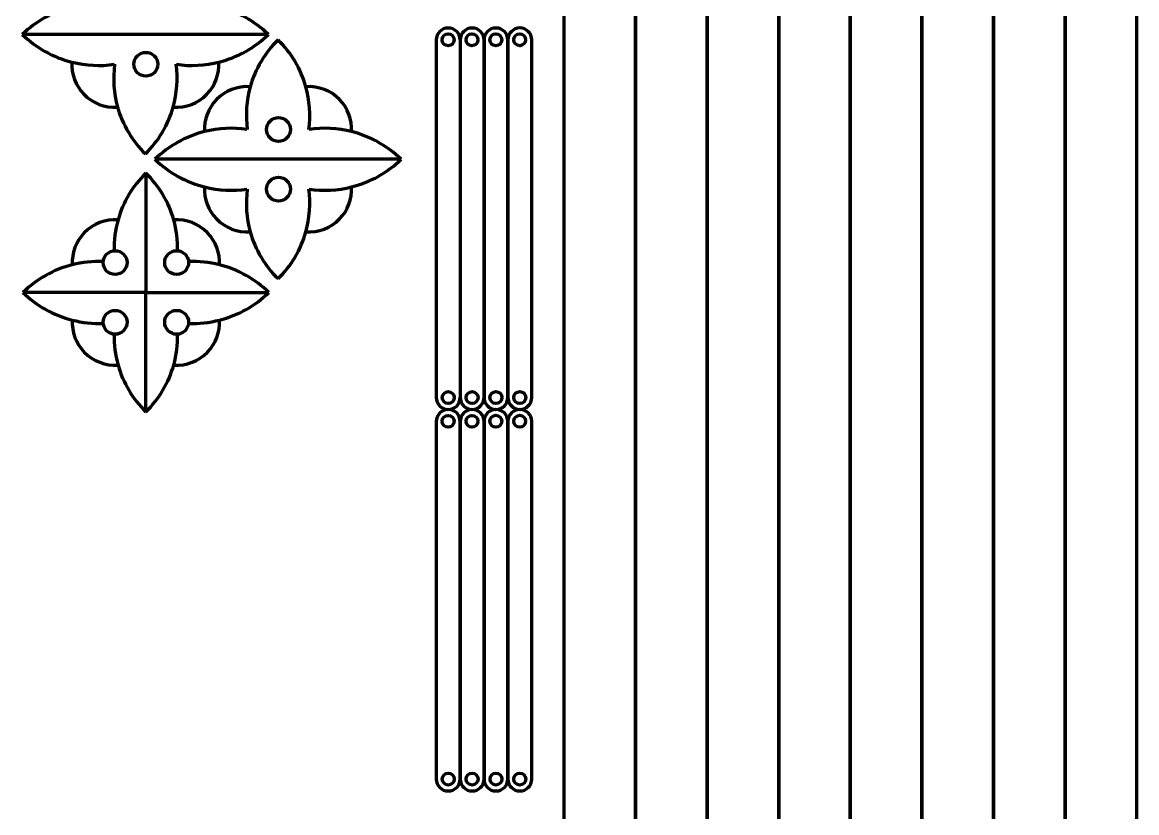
# Model space of a CAD drawing. Header units: inches. Extents: x -139 to 330, y -427 to 483.
# Drawn here: x -136.8 to 330.1, y -114.3 to 216.8 of the extents above; entities that cross this region are included whole.
import ezdxf

# ---------------------------------------------------------------- set-up
doc = ezdxf.new("R2010")
doc.units = ezdxf.units.IN
doc.header["$MEASUREMENT"] = 0
doc.layers.add('CUT', color=7, linetype='Continuous')
doc.layers.add('ENGRAVE', color=7, linetype='Continuous')

# ---------------------------------------------------------------- blocks, each defined once
blk = doc.blocks.new('block 34')
at = {"layer": 'CUT', "color": 1, "lineweight": 70, "true_color": 0xff0000}
blk.add_lwpolyline([(210.07, -127.48), (240.07, -127.48), (240.07, 482.52), (210.07, 482.52), (210.07, -127.48)], dxfattribs=at)
blk = doc.blocks.new('block 39')
at = {"layer": 'CUT', "color": 1, "lineweight": 70, "true_color": 0xff0000}
blk.add_lwpolyline([(120.07, -427.48), (150.07, -427.48), (150.07, 482.52), (120.07, 482.52), (120.07, -427.48)], dxfattribs=at)
blk = doc.blocks.new('block 40')
at = {"layer": 'CUT', "color": 1, "lineweight": 70, "true_color": 0xff0000}
blk.add_lwpolyline([(90.07, -427.48), (120.07, -427.48), (120.07, 482.52), (90.07, 482.52), (90.07, -427.48)], dxfattribs=at)
blk = doc.blocks.new('block 45')
at = {"layer": 'CUT', "color": 1, "lineweight": 70, "true_color": 0xff0000}
blk.add_lwpolyline([(180.07, -427.48), (210.07, -427.48), (210.07, 482.52), (180.07, 482.52), (180.07, -427.48)], dxfattribs=at)
blk = doc.blocks.new('block 46')
at = {"layer": 'CUT', "color": 1, "lineweight": 70, "true_color": 0xff0000}
blk.add_lwpolyline([(150.07, -427.48), (180.07, -427.48), (180.07, 482.52), (150.07, 482.52), (150.07, -427.48)], dxfattribs=at)
blk = doc.blocks.new('block 47')
at = {"layer": 'CUT', "color": 1, "lineweight": 70, "true_color": 0xff0000}
blk.add_lwpolyline([(240.07, -127.48), (270.07, -127.48), (270.07, 482.52), (240.07, 482.52), (240.07, -127.48)], dxfattribs=at)
blk = doc.blocks.new('block 48')
at = {"layer": 'CUT', "color": 1, "lineweight": 70, "true_color": 0xff0000}
blk.add_lwpolyline([(270.07, -417.48), (300.07, -417.48), (300.07, 482.52), (270.07, 482.52), (270.07, -417.48)], dxfattribs=at)
blk = doc.blocks.new('block 49')
at = {"layer": 'CUT', "color": 1, "lineweight": 70, "true_color": 0xff0000}
blk.add_lwpolyline([(300.07, -417.48), (330.07, -417.48), (330.07, 482.52), (300.07, 482.52), (300.07, -417.48)], dxfattribs=at)
blk = doc.blocks.new('block 50')
at = {"layer": 'CUT', "color": 1, "lineweight": 70, "true_color": 0xff0000}
blk.add_lwpolyline([(36.64, 49.57), (36.64, -100.25)], dxfattribs=at)
blk = doc.blocks.new('block 51')
at = {"layer": 'CUT', "color": 1, "lineweight": 70, "true_color": 0xff0000}
blk.add_open_spline([(36.64, -100.25), (36.64, -103.01), (38.88, -105.25), (41.64, -105.25), (44.4, -105.25), (46.64, -103.01), (46.64, -100.25)], degree=3, knots=[0, 0, 0, 0, 1, 1, 1, 2, 2, 2, 2], dxfattribs=at)
blk = doc.blocks.new('block 52')
at = {"layer": 'CUT', "color": 1, "lineweight": 70, "true_color": 0xff0000}
blk.add_lwpolyline([(46.64, -100.25), (46.64, 49.57)], dxfattribs=at)
blk = doc.blocks.new('block 53')
at = {"layer": 'CUT', "color": 1, "lineweight": 70, "true_color": 0xff0000}
blk.add_open_spline([(46.64, 49.57), (46.63, 52.33), (44.4, 54.57), (41.64, 54.57), (38.88, 54.57), (36.64, 52.33), (36.64, 49.57)], degree=3, knots=[0, 0, 0, 0, 1, 1, 1, 2, 2, 2, 2], dxfattribs=at)
blk = doc.blocks.new('block 54')
at = {"layer": 'CUT', "color": 1, "lineweight": 70, "true_color": 0xff0000}
blk.add_open_spline([(44.09, 49.62), (44.09, 51), (42.97, 52.12), (41.59, 52.12), (40.21, 52.12), (39.09, 51), (39.09, 49.62), (39.09, 48.24), (40.21, 47.13), (41.59, 47.13), (42.97, 47.13), (44.09, 48.24), (44.09, 49.62), (44.09, 49.62), (44.09, 49.62), (44.09, 49.62)], degree=3, knots=[0, 0, 0, 0, 1, 1, 1, 2, 2, 2, 3, 3, 3, 4, 4, 4, 5, 5, 5, 5], dxfattribs=at)
blk = doc.blocks.new('block 55')
at = {"layer": 'CUT', "color": 1, "lineweight": 70, "true_color": 0xff0000}
blk.add_open_spline([(44.14, -100.25), (44.14, -98.87), (43.02, -97.75), (41.64, -97.75), (40.26, -97.75), (39.14, -98.87), (39.14, -100.25), (39.14, -101.63), (40.26, -102.75), (41.64, -102.75), (43.02, -102.75), (44.14, -101.63), (44.14, -100.25), (44.14, -100.25), (44.14, -100.25), (44.14, -100.25)], degree=3, knots=[0, 0, 0, 0, 1, 1, 1, 2, 2, 2, 3, 3, 3, 4, 4, 4, 5, 5, 5, 5], dxfattribs=at)
blk = doc.blocks.new('block 56')
at = {"layer": 'CUT', "color": 1, "lineweight": 70, "true_color": 0xff0000}
blk.add_lwpolyline([(46.64, 49.57), (46.64, -100.25)], dxfattribs=at)
blk = doc.blocks.new('block 57')
at = {"layer": 'CUT', "color": 1, "lineweight": 70, "true_color": 0xff0000}
blk.add_open_spline([(46.64, -100.25), (46.64, -103.01), (48.87, -105.25), (51.63, -105.24), (54.39, -105.24), (56.63, -103.01), (56.63, -100.25)], degree=3, knots=[0, 0, 0, 0, 1, 1, 1, 2, 2, 2, 2], dxfattribs=at)
blk = doc.blocks.new('block 58')
at = {"layer": 'CUT', "color": 1, "lineweight": 70, "true_color": 0xff0000}
blk.add_lwpolyline([(56.63, -100.25), (56.63, 49.57)], dxfattribs=at)
blk = doc.blocks.new('block 59')
at = {"layer": 'CUT', "color": 1, "lineweight": 70, "true_color": 0xff0000}
blk.add_open_spline([(56.63, 49.57), (56.63, 52.33), (54.39, 54.57), (51.63, 54.57), (48.87, 54.57), (46.63, 52.33), (46.64, 49.57)], degree=3, knots=[0, 0, 0, 0, 1, 1, 1, 2, 2, 2, 2], dxfattribs=at)
blk = doc.blocks.new('block 60')
at = {"layer": 'CUT', "color": 1, "lineweight": 70, "true_color": 0xff0000}
blk.add_open_spline([(54.08, 49.63), (54.08, 51.01), (52.96, 52.12), (51.58, 52.12), (50.2, 52.12), (49.09, 51.01), (49.09, 49.63), (49.09, 48.25), (50.2, 47.13), (51.58, 47.13), (52.96, 47.13), (54.08, 48.25), (54.08, 49.63), (54.08, 49.63), (54.08, 49.63), (54.08, 49.63)], degree=3, knots=[0, 0, 0, 0, 1, 1, 1, 2, 2, 2, 3, 3, 3, 4, 4, 4, 5, 5, 5, 5], dxfattribs=at)
blk = doc.blocks.new('block 61')
at = {"layer": 'CUT', "color": 1, "lineweight": 70, "true_color": 0xff0000}
blk.add_open_spline([(54.13, -100.25), (54.13, -98.87), (53.01, -97.75), (51.63, -97.75), (50.25, -97.75), (49.13, -98.87), (49.13, -100.25), (49.13, -101.63), (50.25, -102.75), (51.63, -102.75), (53.01, -102.75), (54.13, -101.63), (54.13, -100.25), (54.13, -100.25), (54.13, -100.25), (54.13, -100.25)], degree=3, knots=[0, 0, 0, 0, 1, 1, 1, 2, 2, 2, 3, 3, 3, 4, 4, 4, 5, 5, 5, 5], dxfattribs=at)
blk = doc.blocks.new('block 62')
at = {"layer": 'CUT', "color": 1, "lineweight": 70, "true_color": 0xff0000}
blk.add_lwpolyline([(56.63, 49.57), (56.63, -100.25)], dxfattribs=at)
blk = doc.blocks.new('block 63')
at = {"layer": 'CUT', "color": 1, "lineweight": 70, "true_color": 0xff0000}
blk.add_open_spline([(56.63, -100.25), (56.63, -103.01), (58.87, -105.24), (61.62, -105.24), (64.38, -105.24), (66.62, -103), (66.62, -100.24)], degree=3, knots=[0, 0, 0, 0, 1, 1, 1, 2, 2, 2, 2], dxfattribs=at)
blk = doc.blocks.new('block 64')
at = {"layer": 'CUT', "color": 1, "lineweight": 70, "true_color": 0xff0000}
blk.add_lwpolyline([(66.62, -100.24), (66.62, 49.58)], dxfattribs=at)
blk = doc.blocks.new('block 65')
at = {"layer": 'CUT', "color": 1, "lineweight": 70, "true_color": 0xff0000}
blk.add_open_spline([(66.62, 49.58), (66.62, 52.34), (64.38, 54.57), (61.62, 54.57), (58.86, 54.57), (56.63, 52.33), (56.63, 49.57)], degree=3, knots=[0, 0, 0, 0, 1, 1, 1, 2, 2, 2, 2], dxfattribs=at)
blk = doc.blocks.new('block 66')
at = {"layer": 'CUT', "color": 1, "lineweight": 70, "true_color": 0xff0000}
blk.add_open_spline([(64.07, 49.63), (64.07, 51.01), (62.95, 52.13), (61.57, 52.13), (60.2, 52.13), (59.08, 51.01), (59.08, 49.63), (59.08, 48.25), (60.2, 47.13), (61.57, 47.13), (62.95, 47.13), (64.07, 48.25), (64.07, 49.63), (64.07, 49.63), (64.07, 49.63), (64.07, 49.63)], degree=3, knots=[0, 0, 0, 0, 1, 1, 1, 2, 2, 2, 3, 3, 3, 4, 4, 4, 5, 5, 5, 5], dxfattribs=at)
blk = doc.blocks.new('block 67')
at = {"layer": 'CUT', "color": 1, "lineweight": 70, "true_color": 0xff0000}
blk.add_open_spline([(64.12, -100.25), (64.12, -98.87), (63, -97.75), (61.62, -97.75), (60.24, -97.75), (59.13, -98.87), (59.13, -100.25), (59.13, -101.63), (60.24, -102.74), (61.62, -102.74), (63, -102.74), (64.12, -101.63), (64.12, -100.25), (64.12, -100.25), (64.12, -100.25), (64.12, -100.25)], degree=3, knots=[0, 0, 0, 0, 1, 1, 1, 2, 2, 2, 3, 3, 3, 4, 4, 4, 5, 5, 5, 5], dxfattribs=at)
blk = doc.blocks.new('block 68')
at = {"layer": 'CUT', "color": 1, "lineweight": 70, "true_color": 0xff0000}
blk.add_lwpolyline([(66.62, 49.58), (66.62, -100.24)], dxfattribs=at)
blk = doc.blocks.new('block 69')
at = {"layer": 'CUT', "color": 1, "lineweight": 70, "true_color": 0xff0000}
blk.add_open_spline([(66.62, -100.24), (66.62, -103), (68.86, -105.24), (71.62, -105.24), (74.38, -105.24), (76.61, -103), (76.61, -100.24)], degree=3, knots=[0, 0, 0, 0, 1, 1, 1, 2, 2, 2, 2], dxfattribs=at)
blk = doc.blocks.new('block 70')
at = {"layer": 'CUT', "color": 1, "lineweight": 70, "true_color": 0xff0000}
blk.add_lwpolyline([(76.61, -100.24), (76.61, 49.58)], dxfattribs=at)
blk = doc.blocks.new('block 71')
at = {"layer": 'CUT', "color": 1, "lineweight": 70, "true_color": 0xff0000}
blk.add_open_spline([(76.61, 49.58), (76.61, 52.34), (74.37, 54.58), (71.61, 54.57), (68.85, 54.57), (66.62, 52.34), (66.62, 49.58)], degree=3, knots=[0, 0, 0, 0, 1, 1, 1, 2, 2, 2, 2], dxfattribs=at)
blk = doc.blocks.new('block 72')
at = {"layer": 'CUT', "color": 1, "lineweight": 70, "true_color": 0xff0000}
blk.add_open_spline([(74.06, 49.63), (74.06, 51.01), (72.95, 52.13), (71.57, 52.13), (70.19, 52.13), (69.07, 51.01), (69.07, 49.63), (69.07, 48.25), (70.19, 47.13), (71.57, 47.13), (72.95, 47.13), (74.06, 48.25), (74.06, 49.63), (74.06, 49.63), (74.06, 49.63), (74.06, 49.63)], degree=3, knots=[0, 0, 0, 0, 1, 1, 1, 2, 2, 2, 3, 3, 3, 4, 4, 4, 5, 5, 5, 5], dxfattribs=at)
blk = doc.blocks.new('block 73')
at = {"layer": 'CUT', "color": 1, "lineweight": 70, "true_color": 0xff0000}
blk.add_open_spline([(74.11, -100.24), (74.11, -98.86), (72.99, -97.74), (71.62, -97.74), (70.24, -97.74), (69.12, -98.86), (69.12, -100.24), (69.12, -101.62), (70.24, -102.74), (71.62, -102.74), (72.99, -102.74), (74.11, -101.62), (74.11, -100.24), (74.11, -100.24), (74.11, -100.24), (74.11, -100.24)], degree=3, knots=[0, 0, 0, 0, 1, 1, 1, 2, 2, 2, 3, 3, 3, 4, 4, 4, 5, 5, 5, 5], dxfattribs=at)
blk = doc.blocks.new('block 74')
at = {"layer": 'CUT', "color": 1, "lineweight": 70, "true_color": 0xff0000}
blk.add_open_spline([(74.11, 59.57), (74.11, 60.95), (72.99, 62.07), (71.61, 62.07), (70.23, 62.07), (69.11, 60.95), (69.11, 59.57), (69.11, 58.19), (70.23, 57.07), (71.61, 57.07), (72.99, 57.07), (74.11, 58.19), (74.11, 59.57), (74.11, 59.57), (74.11, 59.57), (74.11, 59.57)], degree=3, knots=[0, 0, 0, 0, 1, 1, 1, 2, 2, 2, 3, 3, 3, 4, 4, 4, 5, 5, 5, 5], dxfattribs=at)
blk = doc.blocks.new('block 75')
at = {"layer": 'CUT', "color": 1, "lineweight": 70, "true_color": 0xff0000}
blk.add_open_spline([(74.06, 209.45), (74.06, 210.83), (72.94, 211.94), (71.56, 211.94), (70.18, 211.94), (69.07, 210.83), (69.07, 209.45), (69.07, 208.07), (70.18, 206.95), (71.56, 206.95), (72.94, 206.95), (74.06, 208.07), (74.06, 209.45), (74.06, 209.45), (74.06, 209.45), (74.06, 209.45)], degree=3, knots=[0, 0, 0, 0, 1, 1, 1, 2, 2, 2, 3, 3, 3, 4, 4, 4, 5, 5, 5, 5], dxfattribs=at)
blk = doc.blocks.new('block 76')
at = {"layer": 'CUT', "color": 1, "lineweight": 70, "true_color": 0xff0000}
blk.add_lwpolyline([(66.62, 209.39), (66.62, 59.57)], dxfattribs=at)
blk = doc.blocks.new('block 77')
at = {"layer": 'CUT', "color": 1, "lineweight": 70, "true_color": 0xff0000}
blk.add_open_spline([(66.62, 59.57), (66.62, 56.81), (68.85, 54.57), (71.61, 54.57), (74.37, 54.58), (76.61, 56.81), (76.61, 59.57)], degree=3, knots=[0, 0, 0, 0, 1, 1, 1, 2, 2, 2, 2], dxfattribs=at)
blk = doc.blocks.new('block 78')
at = {"layer": 'CUT', "color": 1, "lineweight": 70, "true_color": 0xff0000}
blk.add_lwpolyline([(76.61, 59.57), (76.61, 209.39)], dxfattribs=at)
blk = doc.blocks.new('block 79')
at = {"layer": 'CUT', "color": 1, "lineweight": 70, "true_color": 0xff0000}
blk.add_open_spline([(76.61, 209.39), (76.61, 212.15), (74.37, 214.39), (71.61, 214.39), (68.85, 214.39), (66.62, 212.15), (66.62, 209.39)], degree=3, knots=[0, 0, 0, 0, 1, 1, 1, 2, 2, 2, 2], dxfattribs=at)
blk = doc.blocks.new('block 80')
at = {"layer": 'CUT', "color": 1, "lineweight": 70, "true_color": 0xff0000}
blk.add_open_spline([(64.12, 59.57), (64.12, 60.95), (63, 62.07), (61.62, 62.07), (60.24, 62.07), (59.12, 60.95), (59.12, 59.57), (59.12, 58.19), (60.24, 57.07), (61.62, 57.07), (63, 57.07), (64.12, 58.19), (64.12, 59.57), (64.12, 59.57), (64.12, 59.57), (64.12, 59.57)], degree=3, knots=[0, 0, 0, 0, 1, 1, 1, 2, 2, 2, 3, 3, 3, 4, 4, 4, 5, 5, 5, 5], dxfattribs=at)
blk = doc.blocks.new('block 81')
at = {"layer": 'CUT', "color": 1, "lineweight": 70, "true_color": 0xff0000}
blk.add_open_spline([(64.07, 209.44), (64.07, 210.82), (62.95, 211.94), (61.57, 211.94), (60.19, 211.94), (59.07, 210.82), (59.07, 209.44), (59.07, 208.06), (60.19, 206.94), (61.57, 206.94), (62.95, 206.94), (64.07, 208.06), (64.07, 209.44), (64.07, 209.44), (64.07, 209.44), (64.07, 209.44)], degree=3, knots=[0, 0, 0, 0, 1, 1, 1, 2, 2, 2, 3, 3, 3, 4, 4, 4, 5, 5, 5, 5], dxfattribs=at)
blk = doc.blocks.new('block 82')
at = {"layer": 'CUT', "color": 1, "lineweight": 70, "true_color": 0xff0000}
blk.add_lwpolyline([(56.62, 209.39), (56.62, 59.57)], dxfattribs=at)
blk = doc.blocks.new('block 83')
at = {"layer": 'CUT', "color": 1, "lineweight": 70, "true_color": 0xff0000}
blk.add_open_spline([(56.62, 59.57), (56.63, 56.81), (58.86, 54.57), (61.62, 54.57), (64.38, 54.57), (66.62, 56.81), (66.62, 59.57)], degree=3, knots=[0, 0, 0, 0, 1, 1, 1, 2, 2, 2, 2], dxfattribs=at)
blk = doc.blocks.new('block 84')
at = {"layer": 'CUT', "color": 1, "lineweight": 70, "true_color": 0xff0000}
blk.add_lwpolyline([(66.62, 59.57), (66.62, 209.39)], dxfattribs=at)
blk = doc.blocks.new('block 85')
at = {"layer": 'CUT', "color": 1, "lineweight": 70, "true_color": 0xff0000}
blk.add_open_spline([(66.62, 209.39), (66.62, 212.15), (64.38, 214.39), (61.62, 214.38), (58.86, 214.38), (56.62, 212.15), (56.62, 209.39)], degree=3, knots=[0, 0, 0, 0, 1, 1, 1, 2, 2, 2, 2], dxfattribs=at)
blk = doc.blocks.new('block 86')
at = {"layer": 'CUT', "color": 1, "lineweight": 70, "true_color": 0xff0000}
blk.add_open_spline([(54.13, 59.56), (54.13, 60.94), (53.01, 62.06), (51.63, 62.06), (50.25, 62.06), (49.13, 60.94), (49.13, 59.56), (49.13, 58.19), (50.25, 57.07), (51.63, 57.07), (53.01, 57.07), (54.13, 58.19), (54.13, 59.56), (54.13, 59.56), (54.13, 59.56), (54.13, 59.56)], degree=3, knots=[0, 0, 0, 0, 1, 1, 1, 2, 2, 2, 3, 3, 3, 4, 4, 4, 5, 5, 5, 5], dxfattribs=at)
blk = doc.blocks.new('block 87')
at = {"layer": 'CUT', "color": 1, "lineweight": 70, "true_color": 0xff0000}
blk.add_open_spline([(54.08, 209.44), (54.08, 210.82), (52.96, 211.94), (51.58, 211.94), (50.2, 211.94), (49.08, 210.82), (49.08, 209.44), (49.08, 208.06), (50.2, 206.94), (51.58, 206.94), (52.96, 206.94), (54.08, 208.06), (54.08, 209.44), (54.08, 209.44), (54.08, 209.44), (54.08, 209.44)], degree=3, knots=[0, 0, 0, 0, 1, 1, 1, 2, 2, 2, 3, 3, 3, 4, 4, 4, 5, 5, 5, 5], dxfattribs=at)
blk = doc.blocks.new('block 88')
at = {"layer": 'CUT', "color": 1, "lineweight": 70, "true_color": 0xff0000}
blk.add_lwpolyline([(46.63, 209.38), (46.63, 59.56)], dxfattribs=at)
blk = doc.blocks.new('block 89')
at = {"layer": 'CUT', "color": 1, "lineweight": 70, "true_color": 0xff0000}
blk.add_open_spline([(46.63, 59.56), (46.63, 56.8), (48.87, 54.57), (51.63, 54.57), (54.39, 54.57), (56.63, 56.81), (56.62, 59.57)], degree=3, knots=[0, 0, 0, 0, 1, 1, 1, 2, 2, 2, 2], dxfattribs=at)
blk = doc.blocks.new('block 90')
at = {"layer": 'CUT', "color": 1, "lineweight": 70, "true_color": 0xff0000}
blk.add_lwpolyline([(56.62, 59.57), (56.62, 209.39)], dxfattribs=at)
blk = doc.blocks.new('block 91')
at = {"layer": 'CUT', "color": 1, "lineweight": 70, "true_color": 0xff0000}
blk.add_open_spline([(56.62, 209.39), (56.62, 212.15), (54.39, 214.38), (51.63, 214.38), (48.87, 214.38), (46.63, 212.14), (46.63, 209.38)], degree=3, knots=[0, 0, 0, 0, 1, 1, 1, 2, 2, 2, 2], dxfattribs=at)
blk = doc.blocks.new('block 92')
at = {"layer": 'CUT', "color": 1, "lineweight": 70, "true_color": 0xff0000}
blk.add_open_spline([(44.14, 59.56), (44.14, 60.94), (43.02, 62.06), (41.64, 62.06), (40.26, 62.06), (39.14, 60.94), (39.14, 59.56), (39.14, 58.18), (40.26, 57.06), (41.64, 57.06), (43.02, 57.06), (44.14, 58.18), (44.14, 59.56), (44.14, 59.56), (44.14, 59.56), (44.14, 59.56)], degree=3, knots=[0, 0, 0, 0, 1, 1, 1, 2, 2, 2, 3, 3, 3, 4, 4, 4, 5, 5, 5, 5], dxfattribs=at)
blk = doc.blocks.new('block 93')
at = {"layer": 'CUT', "color": 1, "lineweight": 70, "true_color": 0xff0000}
blk.add_open_spline([(44.09, 209.44), (44.09, 210.82), (42.97, 211.93), (41.59, 211.93), (40.21, 211.93), (39.09, 210.82), (39.09, 209.44), (39.09, 208.06), (40.21, 206.94), (41.59, 206.94), (42.97, 206.94), (44.09, 208.06), (44.09, 209.44), (44.09, 209.44), (44.09, 209.44), (44.09, 209.44)], degree=3, knots=[0, 0, 0, 0, 1, 1, 1, 2, 2, 2, 3, 3, 3, 4, 4, 4, 5, 5, 5, 5], dxfattribs=at)
blk = doc.blocks.new('block 94')
at = {"layer": 'CUT', "color": 1, "lineweight": 70, "true_color": 0xff0000}
blk.add_lwpolyline([(36.64, 209.38), (36.64, 59.56)], dxfattribs=at)
blk = doc.blocks.new('block 95')
at = {"layer": 'CUT', "color": 1, "lineweight": 70, "true_color": 0xff0000}
blk.add_open_spline([(36.64, 59.56), (36.64, 56.8), (38.88, 54.57), (41.64, 54.57), (44.4, 54.57), (46.63, 56.8), (46.63, 59.56)], degree=3, knots=[0, 0, 0, 0, 1, 1, 1, 2, 2, 2, 2], dxfattribs=at)
blk = doc.blocks.new('block 96')
at = {"layer": 'CUT', "color": 1, "lineweight": 70, "true_color": 0xff0000}
blk.add_open_spline([(46.63, 209.38), (46.63, 212.14), (44.39, 214.38), (41.64, 214.38), (38.88, 214.38), (36.64, 212.14), (36.64, 209.38)], degree=3, knots=[0, 0, 0, 0, 1, 1, 1, 2, 2, 2, 2], dxfattribs=at)
blk = doc.blocks.new('block 129')
at = {"layer": 'CUT', "color": 1, "lineweight": 70, "true_color": 0xff0000}
blk.add_open_spline([(-92.94, 91.09), (-92.94, 93.86), (-95.18, 96.09), (-97.94, 96.09), (-100.7, 96.09), (-102.94, 93.86), (-102.94, 91.09), (-102.94, 88.33), (-100.7, 86.09), (-97.94, 86.09), (-95.18, 86.09), (-92.94, 88.33), (-92.94, 91.09), (-92.94, 91.09), (-92.94, 91.09), (-92.94, 91.09)], degree=3, knots=[0, 0, 0, 0, 1, 1, 1, 2, 2, 2, 3, 3, 3, 4, 4, 4, 5, 5, 5, 5], dxfattribs=at)
blk = doc.blocks.new('block 130')
at = {"layer": 'CUT', "color": 1, "lineweight": 70, "true_color": 0xff0000}
blk.add_open_spline([(-67.15, 116.09), (-67.15, 118.86), (-69.39, 121.09), (-72.15, 121.09), (-74.91, 121.09), (-77.15, 118.86), (-77.15, 116.09), (-77.15, 113.33), (-74.91, 111.09), (-72.15, 111.09), (-69.39, 111.09), (-67.15, 113.33), (-67.15, 116.09), (-67.15, 116.09), (-67.15, 116.09), (-67.15, 116.09)], degree=3, knots=[0, 0, 0, 0, 1, 1, 1, 2, 2, 2, 3, 3, 3, 4, 4, 4, 5, 5, 5, 5], dxfattribs=at)
blk = doc.blocks.new('block 131')
at = {"layer": 'CUT', "color": 1, "lineweight": 70, "true_color": 0xff0000}
blk.add_lwpolyline([(-53.47, 103.59), (-33.47, 103.59)], dxfattribs=at)
blk = doc.blocks.new('block 132')
at = {"layer": 'CUT', "color": 1, "lineweight": 70, "true_color": 0xff0000}
blk.add_open_spline([(-33.47, 103.59), (-39.25, 109.2), (-46.41, 113.19), (-54.22, 115.17)], degree=3, dxfattribs=at)
blk = doc.blocks.new('block 133')
at = {"layer": 'CUT', "color": 1, "lineweight": 70, "true_color": 0xff0000}
blk.add_open_spline([(-54.22, 115.17), (-53.96, 120.15), (-55.78, 125.01), (-59.26, 128.59)], degree=3, dxfattribs=at)
blk = doc.blocks.new('block 134')
at = {"layer": 'CUT', "color": 1, "lineweight": 70, "true_color": 0xff0000}
blk.add_open_spline([(-59.26, 128.59), (-62.93, 132.39), (-68.1, 134.37), (-73.37, 134.01)], degree=3, dxfattribs=at)
blk = doc.blocks.new('block 135')
at = {"layer": 'CUT', "color": 1, "lineweight": 70, "true_color": 0xff0000}
blk.add_open_spline([(-73.37, 134.01), (-75.46, 141.46), (-79.49, 148.21), (-85.04, 153.59)], degree=3, dxfattribs=at)
blk = doc.blocks.new('block 136')
at = {"layer": 'CUT', "color": 1, "lineweight": 70, "true_color": 0xff0000}
blk.add_lwpolyline([(-85.04, 153.59), (-85.04, 103.59)], dxfattribs=at)
blk = doc.blocks.new('block 137')
at = {"layer": 'CUT', "color": 1, "lineweight": 70, "true_color": 0xff0000}
blk.add_open_spline([(-92.94, 116.09), (-92.94, 118.86), (-95.18, 121.09), (-97.94, 121.09), (-100.7, 121.09), (-102.94, 118.86), (-102.94, 116.09), (-102.94, 113.33), (-100.7, 111.09), (-97.94, 111.09), (-95.18, 111.09), (-92.94, 113.33), (-92.94, 116.09), (-92.94, 116.09), (-92.94, 116.09), (-92.94, 116.09)], degree=3, knots=[0, 0, 0, 0, 1, 1, 1, 2, 2, 2, 3, 3, 3, 4, 4, 4, 5, 5, 5, 5], dxfattribs=at)
blk = doc.blocks.new('block 138')
at = {"layer": 'CUT', "color": 1, "lineweight": 70, "true_color": 0xff0000}
blk.add_lwpolyline([(-116.62, 103.59), (-136.62, 103.59)], dxfattribs=at)
blk = doc.blocks.new('block 139')
at = {"layer": 'CUT', "color": 1, "lineweight": 70, "true_color": 0xff0000}
blk.add_open_spline([(-115.87, 115.17), (-123.68, 113.19), (-130.84, 109.2), (-136.62, 103.59)], degree=3, dxfattribs=at)
blk = doc.blocks.new('block 140')
at = {"layer": 'CUT', "color": 1, "lineweight": 70, "true_color": 0xff0000}
blk.add_open_spline([(-110.83, 128.59), (-114.3, 125.01), (-116.13, 120.15), (-115.87, 115.17)], degree=3, dxfattribs=at)
blk = doc.blocks.new('block 141')
at = {"layer": 'CUT', "color": 1, "lineweight": 70, "true_color": 0xff0000}
blk.add_open_spline([(-96.72, 134.01), (-101.99, 134.37), (-107.15, 132.39), (-110.83, 128.59)], degree=3, dxfattribs=at)
blk = doc.blocks.new('block 142')
at = {"layer": 'CUT', "color": 1, "lineweight": 70, "true_color": 0xff0000}
blk.add_open_spline([(-85.04, 153.59), (-90.6, 148.21), (-94.62, 141.46), (-96.72, 134.01)], degree=3, dxfattribs=at)
blk = doc.blocks.new('block 143')
at = {"layer": 'CUT', "color": 1, "lineweight": 70, "true_color": 0xff0000}
blk.add_lwpolyline([(-85.04, 153.59), (-85.04, 103.59)], dxfattribs=at)
blk = doc.blocks.new('block 144')
at = {"layer": 'CUT', "color": 1, "lineweight": 70, "true_color": 0xff0000}
blk.add_lwpolyline([(-85.04, 103.59), (-135.04, 103.59)], dxfattribs=at)
blk = doc.blocks.new('block 145')
at = {"layer": 'CUT', "color": 1, "lineweight": 70, "true_color": 0xff0000}
blk.add_open_spline([(-67.15, 91.09), (-67.15, 93.86), (-69.39, 96.09), (-72.15, 96.09), (-74.91, 96.09), (-77.15, 93.86), (-77.15, 91.09), (-77.15, 88.33), (-74.91, 86.09), (-72.15, 86.09), (-69.39, 86.09), (-67.15, 88.33), (-67.15, 91.09), (-67.15, 91.09), (-67.15, 91.09), (-67.15, 91.09)], degree=3, knots=[0, 0, 0, 0, 1, 1, 1, 2, 2, 2, 3, 3, 3, 4, 4, 4, 5, 5, 5, 5], dxfattribs=at)
blk = doc.blocks.new('block 146')
at = {"layer": 'CUT', "color": 1, "lineweight": 70, "true_color": 0xff0000}
blk.add_open_spline([(-54.22, 92.02), (-46.41, 94), (-39.25, 97.99), (-33.47, 103.59)], degree=3, dxfattribs=at)
blk = doc.blocks.new('block 147')
at = {"layer": 'CUT', "color": 1, "lineweight": 70, "true_color": 0xff0000}
blk.add_open_spline([(-59.26, 78.59), (-55.78, 82.18), (-53.96, 87.04), (-54.22, 92.02)], degree=3, dxfattribs=at)
blk = doc.blocks.new('block 148')
at = {"layer": 'CUT', "color": 1, "lineweight": 70, "true_color": 0xff0000}
blk.add_open_spline([(-73.37, 73.18), (-68.1, 72.82), (-62.93, 74.8), (-59.26, 78.59)], degree=3, dxfattribs=at)
blk = doc.blocks.new('block 149')
at = {"layer": 'CUT', "color": 1, "lineweight": 70, "true_color": 0xff0000}
blk.add_open_spline([(-85.04, 53.59), (-79.49, 58.98), (-75.46, 65.73), (-73.37, 73.18)], degree=3, dxfattribs=at)
blk = doc.blocks.new('block 150')
at = {"layer": 'CUT', "color": 1, "lineweight": 70, "true_color": 0xff0000}
blk.add_lwpolyline([(-85.04, 53.59), (-85.04, 103.59)], dxfattribs=at)
blk = doc.blocks.new('block 151')
at = {"layer": 'CUT', "color": 1, "lineweight": 70, "true_color": 0xff0000}
blk.add_lwpolyline([(-85.04, 103.59), (-35.04, 103.59)], dxfattribs=at)
blk = doc.blocks.new('block 152')
at = {"layer": 'CUT', "color": 1, "lineweight": 70, "true_color": 0xff0000}
blk.add_lwpolyline([(-116.62, 103.59), (-136.62, 103.59)], dxfattribs=at)
blk = doc.blocks.new('block 153')
at = {"layer": 'CUT', "color": 1, "lineweight": 70, "true_color": 0xff0000}
blk.add_open_spline([(-136.62, 103.59), (-130.84, 97.99), (-123.68, 94), (-115.87, 92.02)], degree=3, dxfattribs=at)
blk = doc.blocks.new('block 154')
at = {"layer": 'CUT', "color": 1, "lineweight": 70, "true_color": 0xff0000}
blk.add_open_spline([(-115.87, 92.02), (-116.13, 87.04), (-114.3, 82.18), (-110.83, 78.59)], degree=3, dxfattribs=at)
blk = doc.blocks.new('block 155')
at = {"layer": 'CUT', "color": 1, "lineweight": 70, "true_color": 0xff0000}
blk.add_open_spline([(-110.83, 78.59), (-107.15, 74.8), (-101.99, 72.82), (-96.72, 73.18)], degree=3, dxfattribs=at)
blk = doc.blocks.new('block 156')
at = {"layer": 'CUT', "color": 1, "lineweight": 70, "true_color": 0xff0000}
blk.add_open_spline([(-96.72, 73.18), (-94.62, 65.73), (-90.6, 58.98), (-85.04, 53.59)], degree=3, dxfattribs=at)
blk = doc.blocks.new('block 157')
at = {"layer": 'CUT', "color": 1, "lineweight": 70, "true_color": 0xff0000}
blk.add_lwpolyline([(-85.04, 53.59), (-85.04, 103.59)], dxfattribs=at)
blk = doc.blocks.new('block 158')
at = {"layer": 'CUT', "color": 1, "lineweight": 70, "true_color": 0xff0000}
blk.add_lwpolyline([(-85.04, 103.59), (-135.04, 103.59)], dxfattribs=at)
blk = doc.blocks.new('block 191')
at = {"layer": 'CUT', "color": 1, "lineweight": 70, "true_color": 0xff0000}
blk.add_open_spline([(1.16, 147.81), (8.97, 149.78), (16.12, 153.77), (21.9, 159.38)], degree=3, dxfattribs=at)
blk = doc.blocks.new('block 192')
at = {"layer": 'CUT', "color": 1, "lineweight": 70, "true_color": 0xff0000}
blk.add_open_spline([(-3.88, 134.38), (-0.41, 137.96), (1.41, 142.83), (1.16, 147.81)], degree=3, dxfattribs=at)
blk = doc.blocks.new('block 193')
at = {"layer": 'CUT', "color": 1, "lineweight": 70, "true_color": 0xff0000}
blk.add_open_spline([(-17.99, 128.97), (-12.72, 128.61), (-7.56, 130.59), (-3.88, 134.38)], degree=3, dxfattribs=at)
blk = doc.blocks.new('block 194')
at = {"layer": 'CUT', "color": 1, "lineweight": 70, "true_color": 0xff0000}
blk.add_open_spline([(-29.67, 109.38), (-24.12, 114.76), (-20.09, 121.52), (-17.99, 128.97)], degree=3, dxfattribs=at)
blk = doc.blocks.new('block 195')
at = {"layer": 'CUT', "color": 1, "lineweight": 70, "true_color": 0xff0000}
blk.add_lwpolyline([(21.9, 159.38), (-61.25, 159.38)], dxfattribs=at)
blk = doc.blocks.new('block 196')
at = {"layer": 'CUT', "color": 1, "lineweight": 70, "true_color": 0xff0000}
blk.add_lwpolyline([(-61.25, 159.38), (-81.25, 159.38)], dxfattribs=at)
blk = doc.blocks.new('block 197')
at = {"layer": 'CUT', "color": 1, "lineweight": 70, "true_color": 0xff0000}
blk.add_open_spline([(-81.25, 159.38), (-75.46, 153.77), (-68.31, 149.78), (-60.5, 147.81)], degree=3, dxfattribs=at)
blk = doc.blocks.new('block 198')
at = {"layer": 'CUT', "color": 1, "lineweight": 70, "true_color": 0xff0000}
blk.add_open_spline([(-60.5, 147.81), (-60.76, 142.83), (-58.93, 137.96), (-55.46, 134.38)], degree=3, dxfattribs=at)
blk = doc.blocks.new('block 199')
at = {"layer": 'CUT', "color": 1, "lineweight": 70, "true_color": 0xff0000}
blk.add_open_spline([(-55.46, 134.38), (-51.78, 130.59), (-46.62, 128.61), (-41.35, 128.97)], degree=3, dxfattribs=at)
blk = doc.blocks.new('block 200')
at = {"layer": 'CUT', "color": 1, "lineweight": 70, "true_color": 0xff0000}
blk.add_open_spline([(-41.35, 128.97), (-39.25, 121.52), (-35.22, 114.76), (-29.67, 109.38)], degree=3, dxfattribs=at)
blk = doc.blocks.new('block 201')
at = {"layer": 'CUT', "color": 1, "lineweight": 70, "true_color": 0xff0000}
blk.add_open_spline([(-24.47, 146.89), (-24.47, 149.65), (-26.71, 151.89), (-29.47, 151.89), (-32.23, 151.89), (-34.47, 149.65), (-34.47, 146.89), (-34.47, 144.13), (-32.23, 141.89), (-29.47, 141.89), (-26.71, 141.89), (-24.47, 144.13), (-24.47, 146.89), (-24.47, 146.89), (-24.47, 146.89), (-24.47, 146.89)], degree=3, knots=[0, 0, 0, 0, 1, 1, 1, 2, 2, 2, 3, 3, 3, 4, 4, 4, 5, 5, 5, 5], dxfattribs=at)
blk = doc.blocks.new('block 202')
at = {"layer": 'CUT', "color": 1, "lineweight": 70, "true_color": 0xff0000}
blk.add_lwpolyline([(21.9, 159.38), (-61.25, 159.38)], dxfattribs=at)
blk = doc.blocks.new('block 203')
at = {"layer": 'CUT', "color": 1, "lineweight": 70, "true_color": 0xff0000}
blk.add_lwpolyline([(-61.25, 159.38), (-81.25, 159.38)], dxfattribs=at)
blk = doc.blocks.new('block 204')
at = {"layer": 'CUT', "color": 1, "lineweight": 70, "true_color": 0xff0000}
blk.add_open_spline([(-60.5, 170.96), (-68.31, 168.98), (-75.46, 164.99), (-81.25, 159.38)], degree=3, dxfattribs=at)
blk = doc.blocks.new('block 205')
at = {"layer": 'CUT', "color": 1, "lineweight": 70, "true_color": 0xff0000}
blk.add_open_spline([(-55.46, 184.38), (-58.93, 180.8), (-60.76, 175.94), (-60.5, 170.96)], degree=3, dxfattribs=at)
blk = doc.blocks.new('block 206')
at = {"layer": 'CUT', "color": 1, "lineweight": 70, "true_color": 0xff0000}
blk.add_open_spline([(-41.35, 189.8), (-46.62, 190.16), (-51.78, 188.18), (-55.46, 184.38)], degree=3, dxfattribs=at)
blk = doc.blocks.new('block 207')
at = {"layer": 'CUT', "color": 1, "lineweight": 70, "true_color": 0xff0000}
blk.add_open_spline([(-29.67, 209.38), (-35.22, 204), (-39.25, 197.24), (-41.35, 189.8)], degree=3, dxfattribs=at)
blk = doc.blocks.new('block 208')
at = {"layer": 'CUT', "color": 1, "lineweight": 70, "true_color": 0xff0000}
blk.add_open_spline([(21.9, 159.38), (16.12, 164.99), (8.97, 168.98), (1.16, 170.96)], degree=3, dxfattribs=at)
blk = doc.blocks.new('block 209')
at = {"layer": 'CUT', "color": 1, "lineweight": 70, "true_color": 0xff0000}
blk.add_open_spline([(1.16, 170.96), (1.41, 175.94), (-0.41, 180.8), (-3.88, 184.38)], degree=3, dxfattribs=at)
blk = doc.blocks.new('block 210')
at = {"layer": 'CUT', "color": 1, "lineweight": 70, "true_color": 0xff0000}
blk.add_open_spline([(-3.88, 184.38), (-7.56, 188.18), (-12.72, 190.16), (-17.99, 189.8)], degree=3, dxfattribs=at)
blk = doc.blocks.new('block 211')
at = {"layer": 'CUT', "color": 1, "lineweight": 70, "true_color": 0xff0000}
blk.add_open_spline([(-17.99, 189.8), (-20.09, 197.24), (-24.12, 204), (-29.67, 209.38)], degree=3, dxfattribs=at)
blk = doc.blocks.new('block 212')
at = {"layer": 'CUT', "color": 1, "lineweight": 70, "true_color": 0xff0000}
blk.add_open_spline([(-24.47, 171.87), (-24.47, 174.63), (-26.71, 176.87), (-29.47, 176.87), (-32.23, 176.87), (-34.47, 174.63), (-34.47, 171.87), (-34.47, 169.11), (-32.23, 166.87), (-29.47, 166.87), (-26.71, 166.87), (-24.47, 169.11), (-24.47, 171.87), (-24.47, 171.87), (-24.47, 171.87), (-24.47, 171.87)], degree=3, knots=[0, 0, 0, 0, 1, 1, 1, 2, 2, 2, 3, 3, 3, 4, 4, 4, 5, 5, 5, 5], dxfattribs=at)
blk = doc.blocks.new('block 213')
at = {"layer": 'CUT', "color": 1, "lineweight": 70, "true_color": 0xff0000}
blk.add_open_spline([(-54.42, 200.1), (-46.61, 202.07), (-39.46, 206.06), (-33.67, 211.67)], degree=3, dxfattribs=at)
blk = doc.blocks.new('block 214')
at = {"layer": 'CUT', "color": 1, "lineweight": 70, "true_color": 0xff0000}
blk.add_open_spline([(-59.46, 186.67), (-55.99, 190.25), (-54.16, 195.11), (-54.42, 200.1)], degree=3, dxfattribs=at)
blk = doc.blocks.new('block 215')
at = {"layer": 'CUT', "color": 1, "lineweight": 70, "true_color": 0xff0000}
blk.add_open_spline([(-73.57, 181.25), (-68.3, 180.89), (-63.14, 182.88), (-59.46, 186.67)], degree=3, dxfattribs=at)
blk = doc.blocks.new('block 216')
at = {"layer": 'CUT', "color": 1, "lineweight": 70, "true_color": 0xff0000}
blk.add_open_spline([(-85.25, 161.67), (-79.69, 167.05), (-75.67, 173.81), (-73.57, 181.25)], degree=3, dxfattribs=at)
blk = doc.blocks.new('block 217')
at = {"layer": 'CUT', "color": 1, "lineweight": 70, "true_color": 0xff0000}
blk.add_lwpolyline([(-33.67, 211.67), (-116.82, 211.67)], dxfattribs=at)
blk = doc.blocks.new('block 218')
at = {"layer": 'CUT', "color": 1, "lineweight": 70, "true_color": 0xff0000}
blk.add_lwpolyline([(-116.82, 211.67), (-136.82, 211.67)], dxfattribs=at)
blk = doc.blocks.new('block 219')
at = {"layer": 'CUT', "color": 1, "lineweight": 70, "true_color": 0xff0000}
blk.add_open_spline([(-136.82, 211.67), (-131.04, 206.06), (-123.88, 202.07), (-116.08, 200.1)], degree=3, dxfattribs=at)
blk = doc.blocks.new('block 220')
at = {"layer": 'CUT', "color": 1, "lineweight": 70, "true_color": 0xff0000}
blk.add_open_spline([(-116.08, 200.1), (-116.33, 195.11), (-114.51, 190.25), (-111.03, 186.67)], degree=3, dxfattribs=at)
blk = doc.blocks.new('block 221')
at = {"layer": 'CUT', "color": 1, "lineweight": 70, "true_color": 0xff0000}
blk.add_open_spline([(-111.03, 186.67), (-107.36, 182.88), (-102.19, 180.89), (-96.92, 181.25)], degree=3, dxfattribs=at)
blk = doc.blocks.new('block 222')
at = {"layer": 'CUT', "color": 1, "lineweight": 70, "true_color": 0xff0000}
blk.add_open_spline([(-96.92, 181.25), (-94.83, 173.81), (-90.8, 167.05), (-85.25, 161.67)], degree=3, dxfattribs=at)
blk = doc.blocks.new('block 223')
at = {"layer": 'CUT', "color": 1, "lineweight": 70, "true_color": 0xff0000}
blk.add_open_spline([(-80.04, 199.18), (-80.04, 201.94), (-82.28, 204.18), (-85.04, 204.18), (-87.8, 204.18), (-90.04, 201.94), (-90.04, 199.18), (-90.04, 196.42), (-87.8, 194.18), (-85.04, 194.18), (-82.28, 194.18), (-80.04, 196.42), (-80.04, 199.18), (-80.04, 199.18), (-80.04, 199.18), (-80.04, 199.18)], degree=3, knots=[0, 0, 0, 0, 1, 1, 1, 2, 2, 2, 3, 3, 3, 4, 4, 4, 5, 5, 5, 5], dxfattribs=at)
blk = doc.blocks.new('block 224')
at = {"layer": 'CUT', "color": 1, "lineweight": 70, "true_color": 0xff0000}
blk.add_lwpolyline([(-33.67, 211.67), (-116.82, 211.67)], dxfattribs=at)
blk = doc.blocks.new('block 225')
at = {"layer": 'CUT', "color": 1, "lineweight": 70, "true_color": 0xff0000}
blk.add_lwpolyline([(-116.82, 211.67), (-136.82, 211.67)], dxfattribs=at)
blk = doc.blocks.new('block 226')
at = {"layer": 'CUT', "color": 1, "lineweight": 70, "true_color": 0xff0000}
blk.add_open_spline([(-116.08, 223.24), (-123.88, 221.27), (-131.04, 217.28), (-136.82, 211.67)], degree=3, dxfattribs=at)
blk = doc.blocks.new('block 230')
at = {"layer": 'CUT', "color": 1, "lineweight": 70, "true_color": 0xff0000}
blk.add_open_spline([(-33.67, 211.67), (-39.46, 217.28), (-46.61, 221.27), (-54.42, 223.24)], degree=3, dxfattribs=at)
blk = doc.blocks.new('block 251')
at = {"layer": 'ENGRAVE', "color": 96, "lineweight": 70, "true_color": 0x007f00}
blk.add_open_spline([(-71.74, 121.08), (-71.64, 125.45), (-72.18, 129.81), (-73.37, 134.01)], degree=3, dxfattribs=at)
blk = doc.blocks.new('block 252')
at = {"layer": 'ENGRAVE', "color": 96, "lineweight": 70, "true_color": 0x007f00}
blk.add_open_spline([(-98.34, 86.11), (-98.45, 81.74), (-97.9, 77.38), (-96.72, 73.18)], degree=3, dxfattribs=at)
blk = doc.blocks.new('block 253')
at = {"layer": 'ENGRAVE', "color": 96, "lineweight": 70, "true_color": 0x007f00}
blk.add_open_spline([(-115.87, 92.02), (-111.64, 90.95), (-107.28, 90.48), (-102.92, 90.64)], degree=3, dxfattribs=at)
blk = doc.blocks.new('block 254')
at = {"layer": 'ENGRAVE', "color": 96, "lineweight": 70, "true_color": 0x007f00}
blk.add_open_spline([(-102.92, 116.55), (-107.28, 116.71), (-111.64, 116.24), (-115.87, 115.17)], degree=3, dxfattribs=at)
blk = doc.blocks.new('block 255')
at = {"layer": 'ENGRAVE', "color": 96, "lineweight": 70, "true_color": 0x007f00}
blk.add_open_spline([(-96.72, 134.01), (-97.9, 129.81), (-98.45, 125.45), (-98.34, 121.08)], degree=3, dxfattribs=at)
blk = doc.blocks.new('block 256')
at = {"layer": 'ENGRAVE', "color": 96, "lineweight": 70, "true_color": 0x007f00}
blk.add_open_spline([(-54.22, 115.17), (-58.45, 116.24), (-62.81, 116.71), (-67.17, 116.55)], degree=3, dxfattribs=at)
blk = doc.blocks.new('block 257')
at = {"layer": 'ENGRAVE', "color": 96, "lineweight": 70, "true_color": 0x007f00}
blk.add_open_spline([(-73.37, 73.18), (-72.18, 77.38), (-71.64, 81.74), (-71.74, 86.11)], degree=3, dxfattribs=at)
blk = doc.blocks.new('block 258')
at = {"layer": 'ENGRAVE', "color": 96, "lineweight": 70, "true_color": 0x007f00}
blk.add_open_spline([(-67.17, 90.64), (-62.81, 90.48), (-58.45, 90.95), (-54.22, 92.02)], degree=3, dxfattribs=at)
blk = doc.blocks.new('block 267')
at = {"layer": 'ENGRAVE', "color": 96, "lineweight": 70, "true_color": 0x007f00}
blk.add_open_spline([(-42.56, 171.88), (-48.54, 172.76), (-54.64, 172.44), (-60.5, 170.96)], degree=3, dxfattribs=at)
blk = doc.blocks.new('block 268')
at = {"layer": 'ENGRAVE', "color": 96, "lineweight": 70, "true_color": 0x007f00}
blk.add_open_spline([(-41.35, 189.8), (-42.93, 183.96), (-43.34, 177.88), (-42.56, 171.88)], degree=3, dxfattribs=at)
blk = doc.blocks.new('block 269')
at = {"layer": 'ENGRAVE', "color": 96, "lineweight": 70, "true_color": 0x007f00}
blk.add_open_spline([(-60.5, 147.8), (-54.64, 146.32), (-48.54, 146.01), (-42.56, 146.88)], degree=3, dxfattribs=at)
blk = doc.blocks.new('block 270')
at = {"layer": 'ENGRAVE', "color": 96, "lineweight": 70, "true_color": 0x007f00}
blk.add_open_spline([(-42.56, 146.88), (-43.34, 140.89), (-42.93, 134.8), (-41.35, 128.96)], degree=3, dxfattribs=at)
blk = doc.blocks.new('block 271')
at = {"layer": 'ENGRAVE', "color": 96, "lineweight": 70, "true_color": 0x007f00}
blk.add_open_spline([(-17.99, 128.96), (-16.41, 134.8), (-16, 140.89), (-16.78, 146.88)], degree=3, dxfattribs=at)
blk = doc.blocks.new('block 272')
at = {"layer": 'ENGRAVE', "color": 96, "lineweight": 70, "true_color": 0x007f00}
blk.add_open_spline([(-16.78, 146.88), (-10.8, 146.01), (-4.7, 146.32), (1.16, 147.8)], degree=3, dxfattribs=at)
blk = doc.blocks.new('block 273')
at = {"layer": 'ENGRAVE', "color": 96, "lineweight": 70, "true_color": 0x007f00}
blk.add_open_spline([(1.16, 170.96), (-4.7, 172.44), (-10.8, 172.76), (-16.78, 171.88)], degree=3, dxfattribs=at)
blk = doc.blocks.new('block 274')
at = {"layer": 'ENGRAVE', "color": 96, "lineweight": 70, "true_color": 0x007f00}
blk.add_open_spline([(-16.78, 171.88), (-16, 177.88), (-16.41, 183.96), (-17.99, 189.8)], degree=3, dxfattribs=at)
blk = doc.blocks.new('block 277')
at = {"layer": 'ENGRAVE', "color": 96, "lineweight": 70, "true_color": 0x007f00}
blk.add_open_spline([(-116.08, 200.09), (-110.22, 198.61), (-104.12, 198.3), (-98.14, 199.17)], degree=3, dxfattribs=at)
blk = doc.blocks.new('block 278')
at = {"layer": 'ENGRAVE', "color": 96, "lineweight": 70, "true_color": 0x007f00}
blk.add_open_spline([(-98.14, 199.17), (-98.92, 193.18), (-98.5, 187.09), (-96.93, 181.25)], degree=3, dxfattribs=at)
blk = doc.blocks.new('block 279')
at = {"layer": 'ENGRAVE', "color": 96, "lineweight": 70, "true_color": 0x007f00}
blk.add_open_spline([(-73.57, 181.25), (-71.99, 187.09), (-71.58, 193.18), (-72.35, 199.17)], degree=3, dxfattribs=at)
blk = doc.blocks.new('block 280')
at = {"layer": 'ENGRAVE', "color": 96, "lineweight": 70, "true_color": 0x007f00}
blk.add_open_spline([(-72.35, 199.17), (-66.37, 198.3), (-60.28, 198.61), (-54.42, 200.09)], degree=3, dxfattribs=at)

msp = doc.modelspace()

# ---------------------------------------------------------------- block references
at = {"layer": 'CUT'}
for name in ['block 40', 'block 39', 'block 46', 'block 45', 'block 34', 'block 47', 'block 48', 'block 49', 'block 226', 'block 230', 'block 218', 'block 219', 'block 225', 'block 217', 'block 224', 'block 213', 'block 96', 'block 93', 'block 91', 'block 87', 'block 85', 'block 81', 'block 79', 'block 75', 'block 207', 'block 211', 'block 94', 'block 88', 'block 82', 'block 90', 'block 76', 'block 84', 'block 78', 'block 223', 'block 220', 'block 214', 'block 206', 'block 210', 'block 221', 'block 215', 'block 205', 'block 209', 'block 222', 'block 216', 'block 212', 'block 204', 'block 208', 'block 196', 'block 197', 'block 203', 'block 195', 'block 202', 'block 191', 'block 142', 'block 135', 'block 136', 'block 143', 'block 201', 'block 198', 'block 192', 'block 141', 'block 134', 'block 199', 'block 193', 'block 140', 'block 133', 'block 200', 'block 194', 'block 137', 'block 130', 'block 139', 'block 132', 'block 138', 'block 152', 'block 153', 'block 144', 'block 158', 'block 150', 'block 151', 'block 157', 'block 146', 'block 131', 'block 129', 'block 145', 'block 154', 'block 147', 'block 155', 'block 148', 'block 156', 'block 149', 'block 92', 'block 86', 'block 80', 'block 74', 'block 95', 'block 89', 'block 83', 'block 77', 'block 53', 'block 54', 'block 59', 'block 60', 'block 65', 'block 66', 'block 71', 'block 72', 'block 50', 'block 52', 'block 56', 'block 58', 'block 62', 'block 64', 'block 68', 'block 70', 'block 55', 'block 61', 'block 67', 'block 73', 'block 51', 'block 57', 'block 63', 'block 69']:
    msp.add_blockref(name, (0, 0), dxfattribs=at)
at = {"layer": 'ENGRAVE'}
for name in ['block 277', 'block 278', 'block 279', 'block 280', 'block 268', 'block 274', 'block 267', 'block 273', 'block 269', 'block 270', 'block 271', 'block 272', 'block 255', 'block 251', 'block 254', 'block 256', 'block 253', 'block 258', 'block 252', 'block 257']:
    msp.add_blockref(name, (0, 0), dxfattribs=at)

doc.saveas('drawing.dxf')
